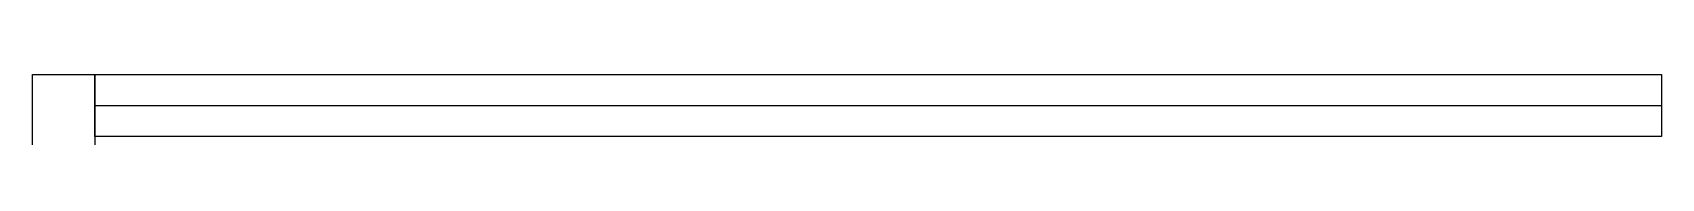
# Model space of a CAD drawing. Extents: x -23.2 to 18.8, y -18.4 to 11.3.
# Drawn here: x 1.6368 to 1.8983, y -3.5371 to -3.5271 of the extents above; entities that cross this region are included whole.
import ezdxf

# ---------------------------------------------------------------- set-up
doc = ezdxf.new("R2010")
doc.units = 0
doc.linetypes.add('Dashed', pattern=[0.75, 0.5, -0.25])
doc.layers.add('EJE_MUROS', color=8, linetype='Continuous')
doc.layers.add('MUROS', color=7, linetype='Continuous')

msp = doc.modelspace()

# ---------------------------------------------------------------- linework, layer by layer
at = {"layer": 'EJE_MUROS', "linetype": 'Dashed'}
for p, q in [((1.64184, -4.10923), (1.64184, -3.52708)), ((1.64684, -3.53208), (1.89834, -3.53208))]:
    msp.add_line(p, q, dxfattribs=at)
at = {"layer": 'MUROS'}
for p, q in [((1.63684, -4.10923), (1.63684, -3.52708)), ((1.63684, -3.52708), (1.64684, -3.52708)), ((1.64684, -3.52708), (1.64684, -4.10923)), ((1.64684, -3.52708), (1.89834, -3.52708)), ((1.64684, -3.53708), (1.64684, -3.52708)), ((1.89834, -3.52708), (1.89834, -3.53708)), ((1.89834, -3.53708), (1.64684, -3.53708))]:
    msp.add_line(p, q, dxfattribs=at)

doc.saveas('drawing.dxf')
